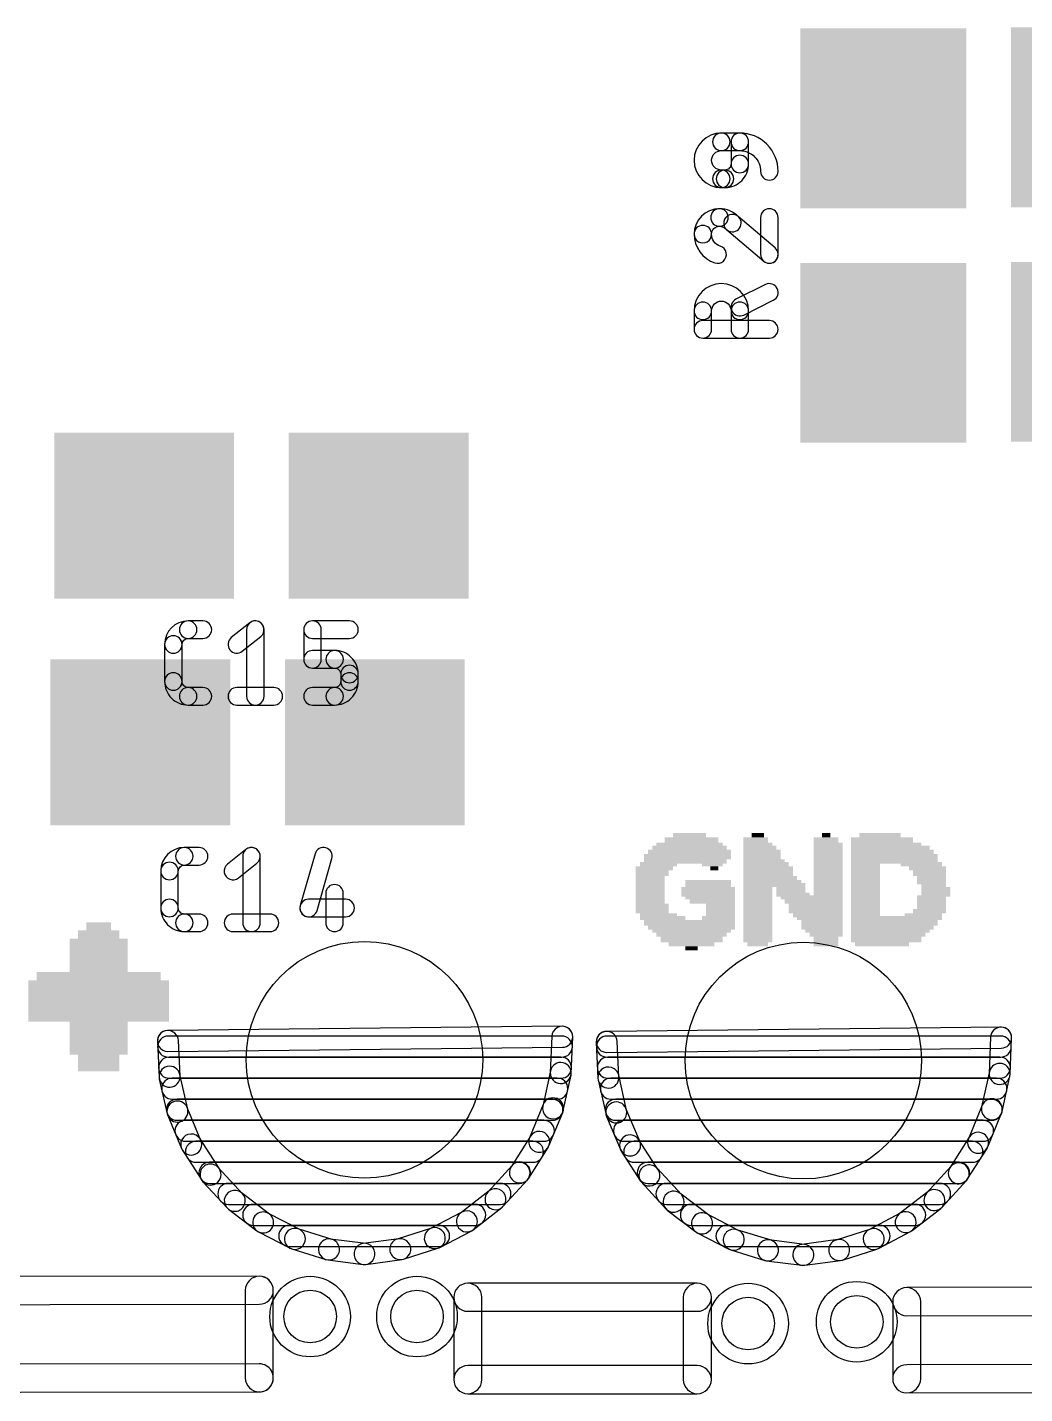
# Model space of a CAD drawing. Extents: x 0.02 to 3.96, y 0.03 to 4.16.
# Drawn here: x 1.5228 to 1.8074, y 1.791 to 2.1808 of the extents above; entities that cross this region are included whole.
import ezdxf

# ---------------------------------------------------------------- set-up
doc = ezdxf.new("R2010")
doc.units = 0
for name, color, linetype in [('17', 82, 'CONTINUOUS'), ('20', 253, 'CONTINUOUS'), ('21', 253, 'CONTINUOUS'), ('25', 253, 'CONTINUOUS'), ('29', 253, 'CONTINUOUS')]:
    doc.layers.add(name, color=color, linetype=linetype)

# ---------------------------------------------------------------- blocks, each defined once
blk = doc.blocks.new('RECT')
blk.add_solid([(-0.5, -0.5), (0.5, -0.5), (-0.5, 0.5), (0.5, 0.5)])
blk = doc.blocks.new('ROUNDP')
blk.add_circle((0, 0), 0.5)

msp = doc.modelspace()

# ---------------------------------------------------------------- linework, layer by layer
at = {"layer": '20'}
for points in [[(1.230006, 1.816), (1.589006, 1.8165, 1), (1.588994, 1.8245), (1.229994, 1.824, 1)], [(1.593, 1.7955), (1.593, 1.8205, 1), (1.585, 1.8205), (1.585, 1.7955, 1)], [(1.6485, 1.8145), (1.714, 1.8145, 1), (1.714, 1.8225), (1.6485, 1.8225, 1)], [(1.6445, 1.8185), (1.6445, 1.795, 1), (1.6525, 1.795), (1.6525, 1.8185, 1)], [(1.718, 1.795), (1.718, 1.8185, 1), (1.71, 1.8185), (1.71, 1.795, 1)], [(1.773753, 1.81325), (2.092253, 1.8135, 1), (2.092247, 1.8215), (1.773747, 1.82125, 1)], [(1.76975, 1.81725), (1.76975, 1.79525, 1), (1.77775, 1.79525), (1.77775, 1.81725, 1)], [(1.180005, 1.791), (1.589005, 1.7915, 1), (1.588995, 1.7995), (1.179995, 1.799, 1)], [(1.6485, 1.791), (1.714, 1.791, 1), (1.714, 1.799), (1.6485, 1.799, 1)], [(1.773753, 1.79125), (2.092253, 1.7915, 1), (2.092247, 1.7995), (1.773747, 1.79925, 1)]]:
    msp.add_lwpolyline(points, format="xyb", close=True, dxfattribs=at)
for centre in [(1.6035, 1.813), (1.634, 1.813), (1.7285, 1.811), (1.7595, 1.8115)]:
    msp.add_circle(centre, 0.0075, dxfattribs=at)
at = {"layer": '25'}
for points in [[(1.720848, 2.145608, 1), (1.720848, 2.150608, 1), (1.720848, 2.135053, 1), (1.720848, 2.140053, -1)], [(1.720848, 2.145608, 1), (1.720848, 2.150608, 1), (1.720848, 2.135053, 1), (1.720848, 2.140053, -1)], [(1.720848, 2.145608), (1.726126, 2.145608, 1), (1.726126, 2.150608), (1.720848, 2.150608, 1)], [(1.720848, 2.145608), (1.726126, 2.145608, 1), (1.726126, 2.150608), (1.720848, 2.150608, 1)], [(1.723626, 2.148108), (1.723626, 2.141775, 1), (1.728626, 2.141775), (1.728626, 2.148108, 1)], [(1.73207, 2.139664, 1), (1.73707, 2.139664, 0.414214), (1.726126, 2.150608, 1), (1.726126, 2.145608, -0.414214)], [(1.723626, 2.148108), (1.723626, 2.141775, 1), (1.728626, 2.141775), (1.728626, 2.148108, 1)], [(1.73207, 2.139664, 1), (1.73707, 2.139664, 0.414214), (1.726126, 2.150608, 1), (1.726126, 2.145608, -0.414214)], [(1.721904, 2.140053, 1), (1.721904, 2.135053, 0.414214), (1.728626, 2.141775, 1), (1.723626, 2.141775, -0.414214)], [(1.721904, 2.140053, 1), (1.721904, 2.135053, 0.414214), (1.728626, 2.141775, 1), (1.723626, 2.141775, -0.414214)], [(1.721904, 2.140053), (1.720848, 2.140053, 1), (1.720848, 2.135053), (1.721904, 2.135053, 1)], [(1.721904, 2.140053), (1.720848, 2.140053, 1), (1.720848, 2.135053), (1.721904, 2.135053, 1)], [(1.72032, 2.124009, 1), (1.72032, 2.129009, 0.414198), (1.71307, 2.121759, 1), (1.71807, 2.121758, -0.414198)], [(1.72032, 2.124009, 1), (1.72032, 2.129009, 0.414198), (1.71307, 2.121759, 1), (1.71807, 2.121758, -0.414198)], [(1.722204, 2.123201, 1), (1.725825, 2.126649, 0.205254), (1.72032, 2.129009, 1), (1.72032, 2.124009, -0.205254)], [(1.722204, 2.123201, 1), (1.725825, 2.126649, 0.205254), (1.72032, 2.129009, 1), (1.72032, 2.124009, -0.205254)], [(1.73707, 2.115953), (1.73707, 2.126509, 1), (1.73207, 2.126509), (1.73207, 2.115953, 1)], [(1.73707, 2.115953), (1.73707, 2.126509, 1), (1.73207, 2.126509), (1.73207, 2.115953, 1)], [(1.71807, 2.121758, 1), (1.71307, 2.121759, 0.325223), (1.719023, 2.113575, 1), (1.720563, 2.118332, -0.325223)], [(1.71807, 2.121758, 1), (1.71307, 2.121759, 0.325223), (1.719023, 2.113575, 1), (1.720563, 2.118332, -0.325223)], [(1.722396, 2.12302), (1.732951, 2.114048, 1), (1.736189, 2.117858), (1.725634, 2.12683, 1)], [(1.722396, 2.12302), (1.732951, 2.114048, 1), (1.736189, 2.117858), (1.725634, 2.12683, 1)], [(1.723626, 2.099882, 1), (1.728626, 2.099882, 1), (1.71307, 2.099882, 1), (1.71807, 2.099882, -1)], [(1.723626, 2.099882, 1), (1.728626, 2.099882, 1), (1.71307, 2.099882, 1), (1.71807, 2.099882, -1)], [(1.733452, 2.107396), (1.725008, 2.103173, 1), (1.727244, 2.098701), (1.735688, 2.102924, 1)], [(1.733452, 2.107396), (1.725008, 2.103173, 1), (1.727244, 2.098701), (1.735688, 2.102924, 1)], [(1.71807, 2.094604), (1.71807, 2.099882, 1), (1.71307, 2.099882), (1.71307, 2.094604, 1)], [(1.71807, 2.094604), (1.71807, 2.099882, 1), (1.71307, 2.099882), (1.71307, 2.094604, 1)], [(1.723626, 2.099882), (1.723626, 2.094604, 1), (1.728626, 2.094604), (1.728626, 2.099882, 1)], [(1.723626, 2.099882), (1.723626, 2.094604, 1), (1.728626, 2.094604), (1.728626, 2.099882, 1)], [(1.73457, 2.097104), (1.71557, 2.097104, 1), (1.71557, 2.092104), (1.73457, 2.092104, 1)], [(1.73457, 2.097104), (1.71557, 2.097104, 1), (1.71557, 2.092104), (1.73457, 2.092104, 1)], [(1.568682, 2.006443, 1), (1.568682, 2.011443, 0.414205), (1.56196, 2.004721, 1), (1.56696, 2.004721, -0.414205)], [(1.568682, 2.006443, 1), (1.568682, 2.011443, 0.414205), (1.56196, 2.004721, 1), (1.56696, 2.004721, -0.414205)], [(1.568682, 2.006443), (1.572905, 2.006443, 1), (1.572905, 2.011443), (1.568682, 2.011443, 1)], [(1.568682, 2.006443), (1.572905, 2.006443, 1), (1.572905, 2.011443), (1.568682, 2.011443, 1)], [(1.584135, 2.002769), (1.589413, 2.006991, 1), (1.586289, 2.010896), (1.581011, 2.006673, 1)], [(1.584135, 2.002769), (1.589413, 2.006991, 1), (1.586289, 2.010896), (1.581011, 2.006673, 1)], [(1.585351, 2.008943), (1.585351, 1.989943, 1), (1.590351, 1.989943), (1.590351, 2.008943, 1)], [(1.585351, 2.008943), (1.585351, 1.989943, 1), (1.590351, 1.989943), (1.590351, 2.008943, 1)], [(1.606673, 2.000499), (1.606673, 2.008943, 1), (1.601673, 2.008943), (1.601673, 2.000499, 1)], [(1.604173, 2.006443), (1.614728, 2.006443, 1), (1.614728, 2.011443), (1.604173, 2.011443, 1)], [(1.606673, 2.000499), (1.606673, 2.008943, 1), (1.601673, 2.008943), (1.601673, 2.000499, 1)], [(1.604173, 2.006443), (1.614728, 2.006443, 1), (1.614728, 2.011443), (1.604173, 2.011443, 1)], [(1.56696, 1.994166), (1.56696, 2.004721, 1), (1.56196, 2.004721), (1.56196, 1.994166, 1)], [(1.56696, 1.994166), (1.56696, 2.004721, 1), (1.56196, 2.004721), (1.56196, 1.994166, 1)], [(1.610506, 2.002999), (1.604173, 2.002999, 1), (1.604173, 1.997999), (1.610506, 1.997999, 1)], [(1.610506, 2.002999), (1.604173, 2.002999, 1), (1.604173, 1.997999), (1.610506, 1.997999, 1)], [(1.612228, 1.996277, 1), (1.617228, 1.996277, 0.414214), (1.610506, 2.002999, 1), (1.610506, 1.997999, -0.414214)], [(1.612228, 1.996277, 1), (1.617228, 1.996277, 0.414214), (1.610506, 2.002999, 1), (1.610506, 1.997999, -0.414214)], [(1.56696, 1.994166, 1), (1.56196, 1.994166, 0.414214), (1.568682, 1.987443, 1), (1.568682, 1.992443, -0.414214)], [(1.56696, 1.994166, 1), (1.56196, 1.994166, 0.414214), (1.568682, 1.987443, 1), (1.568682, 1.992443, -0.414214)], [(1.610506, 1.992443, 1), (1.610506, 1.987443, 0.414214), (1.617228, 1.994166, 1), (1.612228, 1.994166, -0.414214)], [(1.610506, 1.992443, 1), (1.610506, 1.987443, 0.414214), (1.617228, 1.994166, 1), (1.612228, 1.994166, -0.414214)], [(1.617228, 1.994166), (1.617228, 1.996277, 1), (1.612228, 1.996277), (1.612228, 1.994166, 1)], [(1.617228, 1.994166), (1.617228, 1.996277, 1), (1.612228, 1.996277), (1.612228, 1.994166, 1)], [(1.572905, 1.992443), (1.568682, 1.992443, 1), (1.568682, 1.987443), (1.572905, 1.987443, 1)], [(1.572905, 1.992443), (1.568682, 1.992443, 1), (1.568682, 1.987443), (1.572905, 1.987443, 1)], [(1.582573, 1.987443), (1.593129, 1.987443, 1), (1.593129, 1.992443), (1.582573, 1.992443, 1)], [(1.582573, 1.987443), (1.593129, 1.987443, 1), (1.593129, 1.992443), (1.582573, 1.992443, 1)], [(1.604173, 1.987443), (1.610506, 1.987443, 1), (1.610506, 1.992443), (1.604173, 1.992443, 1)], [(1.604173, 1.987443), (1.610506, 1.987443, 1), (1.610506, 1.992443), (1.604173, 1.992443, 1)], [(1.567591, 1.941805, 1), (1.567591, 1.946805, 0.414205), (1.560869, 1.940082, 1), (1.565869, 1.940082, -0.414205)], [(1.567591, 1.941805, 1), (1.567591, 1.946805, 0.414205), (1.560869, 1.940082, 1), (1.565869, 1.940082, -0.414205)], [(1.567591, 1.941805), (1.571813, 1.941805, 1), (1.571813, 1.946805), (1.567591, 1.946805, 1)], [(1.567591, 1.941805), (1.571813, 1.941805, 1), (1.571813, 1.946805), (1.567591, 1.946805, 1)], [(1.583044, 1.93813), (1.588321, 1.942352, 1), (1.585198, 1.946257), (1.57992, 1.942034, 1)], [(1.583044, 1.93813), (1.588321, 1.942352, 1), (1.585198, 1.946257), (1.57992, 1.942034, 1)], [(1.584259, 1.944305), (1.584259, 1.925305, 1), (1.589259, 1.925305), (1.589259, 1.944305, 1)], [(1.584259, 1.944305), (1.584259, 1.925305, 1), (1.589259, 1.925305), (1.589259, 1.944305, 1)], [(1.6049, 1.944991), (1.600678, 1.930213, 1), (1.605485, 1.92884), (1.609708, 1.943618, 1)], [(1.6049, 1.944991), (1.600678, 1.930213, 1), (1.605485, 1.92884), (1.609708, 1.943618, 1)], [(1.565869, 1.929527), (1.565869, 1.940082, 1), (1.560869, 1.940082), (1.560869, 1.929527, 1)], [(1.565869, 1.929527), (1.565869, 1.940082, 1), (1.560869, 1.940082), (1.560869, 1.929527, 1)], [(1.60797, 1.933749), (1.60797, 1.925305, 1), (1.61297, 1.925305), (1.61297, 1.933749, 1)], [(1.60797, 1.933749), (1.60797, 1.925305, 1), (1.61297, 1.925305), (1.61297, 1.933749, 1)], [(1.565869, 1.929527, 1), (1.560869, 1.929527, 0.414214), (1.567591, 1.922805, 1), (1.567591, 1.927805, -0.414214)], [(1.565869, 1.929527, 1), (1.560869, 1.929527, 0.414214), (1.567591, 1.922805, 1), (1.567591, 1.927805, -0.414214)], [(1.603082, 1.927027), (1.613637, 1.927027, 1), (1.613637, 1.932027), (1.603082, 1.932027, 1)], [(1.603082, 1.927027), (1.613637, 1.927027, 1), (1.613637, 1.932027), (1.603082, 1.932027, 1)], [(1.571813, 1.927805), (1.567591, 1.927805, 1), (1.567591, 1.922805), (1.571813, 1.922805, 1)], [(1.571813, 1.927805), (1.567591, 1.927805, 1), (1.567591, 1.922805), (1.571813, 1.922805, 1)], [(1.581482, 1.922805), (1.592037, 1.922805, 1), (1.592037, 1.927805), (1.581482, 1.927805, 1)], [(1.581482, 1.922805), (1.592037, 1.922805, 1), (1.592037, 1.927805), (1.581482, 1.927805, 1)]]:
    msp.add_lwpolyline(points, format="xyb", close=True, dxfattribs=at)
at = {"layer": '29'}
for points in [[(1.675418, 1.8958), (1.562868, 1.8946, 1), (1.562932, 1.8886), (1.675482, 1.8898, 1)], [(1.559903, 1.891458), (1.560387, 1.881277, 1), (1.56638, 1.881562), (1.565897, 1.891742, 1)], [(1.678026, 1.882356), (1.678447, 1.892678, 1), (1.672452, 1.892923), (1.672031, 1.882601, 1)], [(1.800668, 1.89555), (1.688118, 1.89435, 1), (1.688182, 1.88835), (1.800732, 1.88955, 1)], [(1.685153, 1.891208), (1.685637, 1.881027, 1), (1.69163, 1.881312), (1.691147, 1.891492, 1)], [(1.803276, 1.882106), (1.803697, 1.892428, 1), (1.797702, 1.892673), (1.797281, 1.882351, 1)], [(1.562976, 1.887), (1.675335, 1.887, 1), (1.675335, 1.893), (1.562976, 1.893, 1)], [(1.688214, 1.887), (1.800596, 1.887, 1), (1.800596, 1.893), (1.688214, 1.893, 1)], [(1.563261, 1.881), (1.67509, 1.881, 1), (1.67509, 1.887), (1.563261, 1.887, 1)], [(1.688499, 1.881), (1.80035, 1.881, 1), (1.80035, 1.887), (1.688499, 1.887, 1)], [(1.560457, 1.880759), (1.562702, 1.870817, 1), (1.568555, 1.872138), (1.56631, 1.88208, 1)], [(1.675751, 1.871746), (1.677959, 1.881837, 1), (1.672097, 1.88312), (1.66989, 1.873028, 1)], [(1.685707, 1.880509), (1.687952, 1.870567, 1), (1.693805, 1.871888), (1.69156, 1.88183, 1)], [(1.801001, 1.871496), (1.803209, 1.881587, 1), (1.797347, 1.88287), (1.79514, 1.872778, 1)], [(1.564156, 1.875), (1.674048, 1.875, 1), (1.674048, 1.881), (1.564156, 1.881, 1)], [(1.689349, 1.875), (1.799353, 1.875, 1), (1.799353, 1.881), (1.689349, 1.881, 1)], [(1.56551, 1.869), (1.672661, 1.869, 1), (1.672661, 1.875), (1.56551, 1.875, 1)], [(1.671669, 1.861691), (1.675595, 1.871246, 1), (1.670045, 1.873527), (1.666119, 1.863972, 1)], [(1.690704, 1.869), (1.798014, 1.869, 1), (1.798014, 1.875), (1.690704, 1.875, 1)], [(1.796919, 1.861441), (1.800845, 1.870996, 1), (1.795295, 1.873277), (1.791369, 1.863722, 1)], [(1.562861, 1.870318), (1.566798, 1.860917, 1), (1.572332, 1.863235), (1.568395, 1.872636, 1)], [(1.688111, 1.870068), (1.692048, 1.860667, 1), (1.697582, 1.862985), (1.693645, 1.872386, 1)], [(1.567922, 1.863), (1.670196, 1.863, 1), (1.670196, 1.869), (1.567922, 1.869, 1)], [(1.693067, 1.863), (1.795548, 1.863, 1), (1.795548, 1.869), (1.693067, 1.869, 1)], [(1.567041, 1.860454), (1.57255, 1.85188, 1), (1.577598, 1.855123), (1.572089, 1.863698, 1)], [(1.665902, 1.852499), (1.671428, 1.861227, 1), (1.666359, 1.864437), (1.660833, 1.855709, 1)], [(1.692291, 1.860204), (1.6978, 1.85163, 1), (1.702848, 1.854873), (1.697339, 1.863448, 1)], [(1.791152, 1.852249), (1.796678, 1.860977, 1), (1.791609, 1.864187), (1.786083, 1.855459, 1)], [(1.570899, 1.857), (1.667101, 1.857, 1), (1.667101, 1.863), (1.570899, 1.863, 1)], [(1.695988, 1.857), (1.792509, 1.857, 1), (1.792509, 1.863), (1.695988, 1.863, 1)], [(1.574754, 1.851), (1.663273, 1.851, 1), (1.663273, 1.857), (1.574754, 1.857, 1)], [(1.57287, 1.851466), (1.579785, 1.843978, 1), (1.584193, 1.848049), (1.577278, 1.855537, 1)], [(1.658627, 1.844447), (1.665585, 1.852083, 1), (1.66115, 1.856124), (1.654192, 1.848488, 1)], [(1.699843, 1.851), (1.78871, 1.851, 1), (1.78871, 1.857), (1.699843, 1.857, 1)], [(1.69812, 1.851216), (1.705035, 1.843728, 1), (1.709443, 1.847799), (1.702528, 1.855287, 1)], [(1.783877, 1.844197), (1.790835, 1.851833, 1), (1.7864, 1.855874), (1.779442, 1.848238, 1)], [(1.580154, 1.845), (1.657806, 1.845, 1), (1.657806, 1.851), (1.580154, 1.851, 1)], [(1.580172, 1.843626), (1.588282, 1.837453, 1), (1.591916, 1.842227), (1.583806, 1.8484, 1)], [(1.650064, 1.837781), (1.658242, 1.844093, 1), (1.654577, 1.848843), (1.646399, 1.842531, 1)], [(1.705174, 1.845), (1.783283, 1.845, 1), (1.783283, 1.851), (1.705174, 1.851, 1)], [(1.705422, 1.843376), (1.713532, 1.837203, 1), (1.717166, 1.841977), (1.709056, 1.84815, 1)], [(1.775314, 1.837531), (1.783492, 1.843843, 1), (1.779827, 1.848593), (1.771649, 1.842281, 1)], [(1.587261, 1.839), (1.65062, 1.839, 1), (1.65062, 1.845), (1.587261, 1.845, 1)], [(1.712183, 1.839), (1.776194, 1.839, 1), (1.776194, 1.845), (1.712183, 1.845, 1)], [(1.588724, 1.837174), (1.597783, 1.832502, 1), (1.600533, 1.837835), (1.591474, 1.842506, 1)], [(1.640474, 1.832704), (1.649624, 1.837499, 1), (1.646839, 1.842814), (1.637689, 1.838018, 1)], [(1.713974, 1.836924), (1.723033, 1.832252, 1), (1.725783, 1.837585), (1.716724, 1.842256, 1)], [(1.765724, 1.832454), (1.774874, 1.837249, 1), (1.772089, 1.842564), (1.762939, 1.837768, 1)], [(1.597546, 1.833), (1.640301, 1.833, 1), (1.640301, 1.839), (1.597546, 1.839, 1)], [(1.598267, 1.832304), (1.607999, 1.829277, 1), (1.609781, 1.835006), (1.600049, 1.838033, 1)], [(1.630148, 1.829368), (1.639992, 1.832502, 1), (1.638172, 1.838219), (1.628328, 1.835086, 1)], [(1.722311, 1.833), (1.766028, 1.833, 1), (1.766028, 1.839), (1.722311, 1.839, 1)], [(1.723517, 1.832054), (1.733249, 1.829027, 1), (1.735031, 1.834756), (1.725299, 1.837783, 1)], [(1.755398, 1.829118), (1.765242, 1.832252, 1), (1.763422, 1.837969), (1.753578, 1.834836, 1)], [(1.60851, 1.829166), (1.61862, 1.827874, 1), (1.61938, 1.833826), (1.60927, 1.835117, 1)], [(1.6194, 1.827877), (1.629638, 1.829254, 1), (1.628838, 1.8352), (1.6186, 1.833823, 1)], [(1.73376, 1.828916), (1.74387, 1.827624, 1), (1.74463, 1.833576), (1.73452, 1.834867, 1)], [(1.74465, 1.827627), (1.754888, 1.829004, 1), (1.754088, 1.83495), (1.74385, 1.833573, 1)]]:
    msp.add_lwpolyline(points, format="xyb", close=True, dxfattribs=at)
for centre in [(1.6035, 1.813), (1.634, 1.813), (1.7285, 1.811), (1.7595, 1.8115)]:
    msp.add_circle(centre, 0.0115, dxfattribs=at)

# ---------------------------------------------------------------- block references
at = {"layer": '17', "xscale": 0.0675, "yscale": 0.0675, "rotation": 180}
for p in [(1.619, 1.88625), (1.619, 1.88625), (1.74425, 1.886), (1.74425, 1.886)]:
    msp.add_blockref('ROUNDP', p, dxfattribs=at)
at = {"layer": '21'}
for p, xscale, yscale in [((1.71236, 1.948923), 0.015354, 0.001575), ((1.71177, 1.950301), 0.009449, 0.001181), ((1.730667, 1.948923), 0.007087, 0.001575), ((1.731258, 1.950301), 0.003543, 0.001181), ((1.750746, 1.948923), 0.007087, 0.001575), ((1.750746, 1.950301), 0.002362, 0.001181), ((1.766691, 1.948923), 0.017717, 0.001575), ((1.7661, 1.950301), 0.011811, 0.001181), ((1.711179, 1.944199), 0.024803, 0.001575), ((1.71177, 1.945577), 0.023622, 0.001181), ((1.71177, 1.946758), 0.02126, 0.001181), ((1.71177, 1.947545), 0.018898, 0.001181), ((1.731258, 1.947545), 0.008268, 0.001181), ((1.731848, 1.946758), 0.009449, 0.001181), ((1.732439, 1.945577), 0.01063, 0.001181), ((1.732439, 1.944199), 0.01063, 0.001575), ((1.751337, 1.947545), 0.008268, 0.001181), ((1.751337, 1.946758), 0.008268, 0.001181), ((1.751337, 1.945577), 0.008268, 0.001181), ((1.751337, 1.944199), 0.008268, 0.001575), ((1.769053, 1.946758), 0.022441, 0.001181), ((1.767872, 1.947545), 0.020079, 0.001181), ((1.769644, 1.945577), 0.023622, 0.001181), ((1.770234, 1.944199), 0.024803, 0.001575), ((1.70173, 1.940852), 0.01063, 0.001181), ((1.702911, 1.942033), 0.01063, 0.001181), ((1.710589, 1.942821), 0.023622, 0.001181), ((1.718266, 1.942033), 0.005906, 0.001181), ((1.718856, 1.940852), 0.002362, 0.001181), ((1.73362, 1.942033), 0.012992, 0.001181), ((1.734211, 1.940852), 0.014173, 0.001181), ((1.73303, 1.942821), 0.011811, 0.001181), ((1.751337, 1.942821), 0.008268, 0.001181), ((1.751337, 1.942033), 0.008268, 0.001181), ((1.751337, 1.940852), 0.008268, 0.001181), ((1.770234, 1.942821), 0.024803, 0.001181), ((1.761967, 1.942033), 0.008268, 0.001181), ((1.761967, 1.940852), 0.008268, 0.001181), ((1.777911, 1.942033), 0.011811, 0.001181), ((1.779683, 1.940852), 0.01063, 0.001181), ((1.700549, 1.938096), 0.008268, 0.001181), ((1.700549, 1.936915), 0.008268, 0.001181), ((1.70114, 1.939474), 0.009449, 0.001575), ((1.717085, 1.936915), 0.012992, 0.001181), ((1.734211, 1.939474), 0.014173, 0.001575), ((1.734801, 1.938096), 0.015354, 0.001181), ((1.735392, 1.936915), 0.016535, 0.001181), ((1.751337, 1.939474), 0.008268, 0.001575), ((1.751337, 1.938096), 0.008268, 0.001181), ((1.751337, 1.936915), 0.008268, 0.001181), ((1.761967, 1.939474), 0.008268, 0.001575), ((1.761967, 1.938096), 0.008268, 0.001181), ((1.761967, 1.936915), 0.008268, 0.001181), ((1.780274, 1.939474), 0.009449, 0.001575), ((1.780864, 1.938096), 0.008268, 0.001181), ((1.780864, 1.936915), 0.008268, 0.001181), ((1.700549, 1.936128), 0.008268, 0.001181), ((1.700549, 1.93475), 0.008268, 0.001575), ((1.700549, 1.933372), 0.008268, 0.001181), ((1.717085, 1.93475), 0.015354, 0.001575), ((1.717085, 1.933372), 0.015354, 0.001181), ((1.717085, 1.936128), 0.012992, 0.001181), ((1.735982, 1.936128), 0.017717, 0.001181), ((1.731258, 1.93475), 0.008268, 0.001575), ((1.731258, 1.933372), 0.008268, 0.001181), ((1.740707, 1.93475), 0.008268, 0.001575), ((1.741297, 1.933372), 0.009449, 0.001181), ((1.751337, 1.936128), 0.008268, 0.001181), ((1.751337, 1.93475), 0.008268, 0.001575), ((1.751337, 1.933372), 0.008268, 0.001181), ((1.761967, 1.936128), 0.008268, 0.001181), ((1.761967, 1.93475), 0.008268, 0.001575), ((1.761967, 1.933372), 0.008268, 0.001181), ((1.782045, 1.93475), 0.008268, 0.001575), ((1.782045, 1.933372), 0.008268, 0.001181), ((1.781455, 1.936128), 0.007087, 0.001181), ((1.700549, 1.932585), 0.008268, 0.001181), ((1.700549, 1.931404), 0.008268, 0.001181), ((1.70114, 1.930026), 0.009449, 0.001575), ((1.717675, 1.932585), 0.014173, 0.001181), ((1.718266, 1.931404), 0.012992, 0.001181), ((1.720628, 1.930026), 0.008268, 0.001575), ((1.731258, 1.932585), 0.008268, 0.001181), ((1.731258, 1.931404), 0.008268, 0.001181), ((1.731258, 1.930026), 0.008268, 0.001575), ((1.746612, 1.932585), 0.017717, 0.001181), ((1.747203, 1.931404), 0.016535, 0.001181), ((1.747793, 1.930026), 0.015354, 0.001575), ((1.761967, 1.932585), 0.008268, 0.001181), ((1.761967, 1.931404), 0.008268, 0.001181), ((1.761967, 1.930026), 0.008268, 0.001575), ((1.780864, 1.932585), 0.008268, 0.001181), ((1.780864, 1.931404), 0.008268, 0.001181), ((1.780864, 1.930026), 0.008268, 0.001575), ((1.543159, 1.924311), 0.007087, 0.002362), ((1.70114, 1.928648), 0.009449, 0.001181), ((1.702911, 1.927467), 0.01063, 0.001181), ((1.704093, 1.926679), 0.012992, 0.001181), ((1.71177, 1.925301), 0.025984, 0.001575), ((1.720037, 1.926679), 0.009449, 0.001181), ((1.720628, 1.928648), 0.008268, 0.001181), ((1.720628, 1.927467), 0.008268, 0.001181), ((1.731258, 1.928648), 0.008268, 0.001181), ((1.731258, 1.927467), 0.008268, 0.001181), ((1.731258, 1.926679), 0.008268, 0.001181), ((1.731258, 1.925301), 0.008268, 0.001575), ((1.747793, 1.928648), 0.015354, 0.001181), ((1.748384, 1.927467), 0.014173, 0.001181), ((1.748974, 1.926679), 0.012992, 0.001181), ((1.749565, 1.925301), 0.011811, 0.001575), ((1.761967, 1.928648), 0.008268, 0.001181), ((1.761967, 1.927467), 0.008268, 0.001181), ((1.770825, 1.926679), 0.025984, 0.001181), ((1.770234, 1.925301), 0.024803, 0.001575), ((1.778502, 1.927467), 0.01063, 0.001181), ((1.780274, 1.928648), 0.009449, 0.001181), ((1.543159, 1.921949), 0.011811, 0.002362), ((1.71236, 1.923923), 0.024803, 0.001181), ((1.71236, 1.923136), 0.022441, 0.001181), ((1.71236, 1.921955), 0.020079, 0.001181), ((1.731258, 1.923923), 0.008268, 0.001181), ((1.731258, 1.923136), 0.008268, 0.001181), ((1.731258, 1.921955), 0.008268, 0.001181), ((1.749565, 1.923923), 0.011811, 0.001181), ((1.750156, 1.923136), 0.01063, 0.001181), ((1.750746, 1.921955), 0.009449, 0.001181), ((1.769053, 1.923136), 0.022441, 0.001181), ((1.769644, 1.923923), 0.023622, 0.001181), ((1.768463, 1.921955), 0.02126, 0.001181), ((1.543159, 1.919587), 0.016535, 0.002362), ((1.543159, 1.917224), 0.016535, 0.002362), ((1.71236, 1.920577), 0.017717, 0.001575), ((1.71236, 1.919199), 0.012992, 0.001181), ((1.71236, 1.918018), 0.003543, 0.001181), ((1.731258, 1.920577), 0.008268, 0.001575), ((1.731258, 1.919199), 0.005906, 0.001181), ((1.750746, 1.920577), 0.007087, 0.001575), ((1.750746, 1.919199), 0.007087, 0.001181), ((1.767872, 1.920577), 0.020079, 0.001575), ((1.766691, 1.919199), 0.015354, 0.001181), ((1.543159, 1.914862), 0.016535, 0.002362), ((1.543159, 1.910138), 0.035433, 0.002362), ((1.543159, 1.9125), 0.016535, 0.002362), ((1.543159, 1.907776), 0.040157, 0.002362), ((1.543159, 1.905413), 0.040157, 0.002362), ((1.543159, 1.903051), 0.040157, 0.002362), ((1.543159, 1.900689), 0.040157, 0.002362), ((1.543159, 1.898327), 0.040157, 0.002362), ((1.543159, 1.895965), 0.016535, 0.002362), ((1.543159, 1.893602), 0.016535, 0.002362), ((1.543159, 1.89124), 0.016535, 0.002362), ((1.543159, 1.888878), 0.016535, 0.002362), ((1.543159, 1.886516), 0.011811, 0.002362), ((1.543159, 1.884154), 0.011811, 0.002362)]:
    msp.add_blockref('RECT', p, dxfattribs=dict(at, xscale=xscale, yscale=yscale))
at = {"layer": '29', "xscale": 0.051307, "yscale": 0.04737}
for p, rotation in [((1.76707, 2.154821), 90), ((1.827222, 2.155112), 270), ((1.76707, 2.087892), 90), ((1.827222, 2.088183), 270), ((1.55613, 2.041443), 180), ((1.623059, 2.041443), 180), ((1.555038, 1.976805), 180), ((1.621968, 1.976805), 180)]:
    msp.add_blockref('RECT', p, dxfattribs=dict(at, rotation=rotation))

doc.saveas('drawing.dxf')
